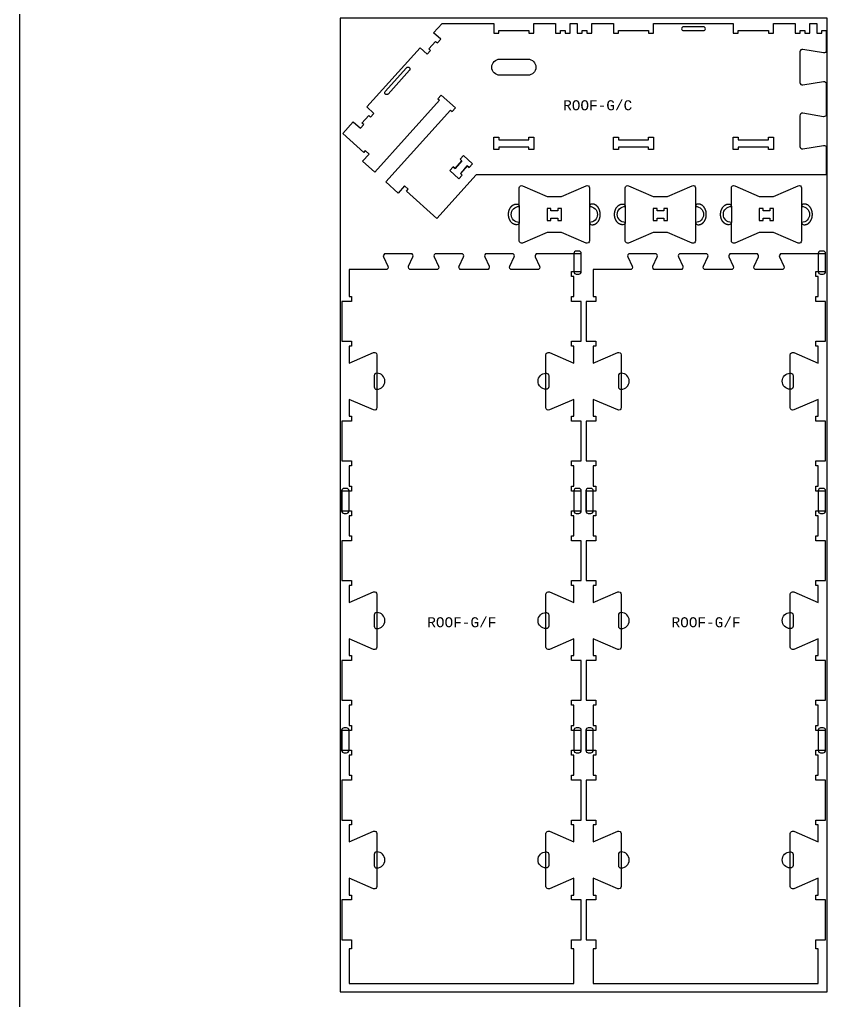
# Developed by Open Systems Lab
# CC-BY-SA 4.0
# Model space of a CAD drawing. Extents: x 0 to 12772, y 0 to 23683.
# Drawn here: x 0 to 2059, y 1267 to 3728 of the extents above; entities that cross this region are included whole.
import ezdxf

# ---------------------------------------------------------------- set-up
doc = ezdxf.new("R2010")
doc.units = 0
for name, color, linetype in [('0_SHEET_SPRUCEPLY_2440X122', 1, 'CONTINUOUS'), ('1_ANYTOOL_1MMDEEP_LABELS_S', 2, 'CONTINUOUS'), ('3_ANYTOOL_CUTTHROUGH_INSID', 4, 'CONTINUOUS'), ('4_ANYTOOL_CUTTHROUGH_OUTSI', 5, 'CONTINUOUS'), ('5_ANYTOOL_HALF_MILL_9MM_IN', 3, 'CONTINUOUS'), ('DONOTCUT', 7, 'CONTINUOUS')]:
    doc.layers.add(name, color=color, linetype=linetype)
doc.styles.add('MONOTXT_REGULAR', font='')
doc.styles.get('MONOTXT_REGULAR').set_extended_font_data('Monotxt')

msp = doc.modelspace()

# ---------------------------------------------------------------- linework, layer by layer
at = {"layer": '0_SHEET_SPRUCEPLY_2440X122'}
msp.add_lwpolyline([(803, 1290.9), (2023, 1290.9), (2023, 3730.9), (803, 3730.9)], close=True, dxfattribs=at)
at = {"layer": '3_ANYTOOL_CUTTHROUGH_INSID'}
for points in [[(1713.2, 3709.5), (1663.2, 3709.5, 1), (1663.2, 3700), (1713.2, 3700, 1)], [(1203.2, 3588, -1), (1203.2, 3628.5), (1273.2, 3628.5, -1), (1273.2, 3588)], [(916.1, 3547.4), (969.6, 3606.9, -0.414214), (976.3, 3607.2), (976.4, 3607.1), (976.5, 3607.1), (976.6, 3607), (976.6, 3606.9), (976.7, 3606.8), (976.8, 3606.7), (976.8, 3606.7), (976.9, 3606.6), (977, 3606.5), (977, 3606.4), (977.1, 3606.3), (977.2, 3606.2), (977.2, 3606.1), (977.3, 3606), (977.3, 3605.9), (977.4, 3605.8), (977.5, 3605.7), (977.5, 3605.6), (977.5, 3605.5), (977.6, 3605.3), (977.6, 3605.2), (977.7, 3605.1), (977.7, 3605), (977.7, 3604.9), (977.8, 3604.8), (977.8, 3604.7), (977.8, 3604.5), (977.8, 3604.4), (977.9, 3604.3), (977.9, 3604.2), (977.9, 3604), (977.9, 3603.9), (977.9, 3603.8), (977.9, 3603.7), (977.9, 3603.6), (977.9, 3603.4), (977.9, 3603.3), (977.9, 3603.2), (977.9, 3603.1), (977.8, 3602.9), (977.8, 3602.8), (977.8, 3602.7), (977.8, 3602.6), (977.7, 3602.5), (977.7, 3602.4), (977.7, 3602.2), (977.6, 3602.1), (977.6, 3602), (977.6, 3601.9), (977.5, 3601.8), (977.5, 3601.7), (977.4, 3601.6), (977.4, 3601.5), (977.3, 3601.4), (977.3, 3601.3), (977.2, 3601.2), (977.1, 3601.1), (977.1, 3601), (977, 3600.9), (976.9, 3600.8), (976.9, 3600.7), (976.8, 3600.7), (976.7, 3600.6), (976.7, 3600.5), (923.1, 3541), (923.1, 3541), (923, 3540.9), (922.9, 3540.8), (922.8, 3540.7), (922.8, 3540.7), (922.7, 3540.6), (922.6, 3540.5), (922.5, 3540.5), (922.4, 3540.4), (922.3, 3540.3), (922.2, 3540.3), (922.1, 3540.2), (922, 3540.1), (921.9, 3540.1), (921.8, 3540), (921.7, 3540), (921.6, 3539.9), (921.5, 3539.9), (921.4, 3539.8), (921.3, 3539.8), (921.2, 3539.7), (921.1, 3539.7), (921, 3539.7), (920.8, 3539.6), (920.7, 3539.6), (920.6, 3539.6), (920.5, 3539.5), (920.4, 3539.5), (920.2, 3539.5), (920.1, 3539.5), (920, 3539.5), (919.9, 3539.5), (919.7, 3539.5), (919.6, 3539.5), (919.5, 3539.5), (919.4, 3539.5), (919.3, 3539.5), (919.1, 3539.5), (919, 3539.5), (918.9, 3539.5), (918.8, 3539.5), (918.7, 3539.6), (918.5, 3539.6), (918.4, 3539.6), (918.3, 3539.7), (918.2, 3539.7), (918.1, 3539.7), (918, 3539.8), (917.9, 3539.8), (917.7, 3539.9), (917.6, 3539.9), (917.5, 3540), (917.4, 3540), (917.3, 3540.1), (917.2, 3540.1), (917.1, 3540.2), (917, 3540.2), (916.9, 3540.3), (916.9, 3540.4), (916.8, 3540.4), (916.7, 3540.5), (916.6, 3540.6), (916.5, 3540.6), (916.4, 3540.7, -0.414214)]]:
    msp.add_lwpolyline(points, format="xyb", close=True, dxfattribs=at)
for points in [[(1275.9, 3426.5), (1275.9, 3432.5), (1288.4, 3432.5), (1288.4, 3402), (1275.9, 3402), (1275.9, 3408), (1200.4, 3408), (1200.4, 3402), (1187.9, 3402), (1187.9, 3432.5), (1200.4, 3432.5), (1200.4, 3426.5)], [(1500.4, 3426.5), (1575.9, 3426.5), (1575.9, 3432.5), (1588.4, 3432.5), (1588.4, 3402), (1575.9, 3402), (1575.9, 3408), (1500.4, 3408), (1500.4, 3402), (1487.9, 3402), (1487.9, 3432.5), (1500.4, 3432.5)], [(1800.4, 3402), (1787.9, 3402), (1787.9, 3432.5), (1800.4, 3432.5), (1800.4, 3426.5), (1875.9, 3426.5), (1875.9, 3432.5), (1888.4, 3432.5), (1888.4, 3402), (1875.9, 3402), (1875.9, 3408), (1800.4, 3408)], [(1113, 3351.4), (1121.6, 3360.9), (1126.1, 3356.8), (1134.4, 3366.2), (1111.7, 3386.6), (1103.3, 3377.4), (1107.8, 3373.3), (1090.8, 3354.3), (1086.2, 3358.4), (1077.9, 3349), (1100.6, 3328.6), (1109, 3337.8), (1104.5, 3341.9)], [(1348.3, 3248.6), (1331.2, 3248.6), (1331.2, 3254.3), (1321.7, 3254.3), (1321.7, 3224.3), (1331.2, 3224.3), (1331.2, 3230.1), (1348.3, 3230.1), (1348.3, 3224.4), (1357.7, 3224.4), (1357.7, 3254.4), (1348.3, 3254.4)], [(1614, 3248.6), (1596.9, 3248.6), (1596.9, 3254.3), (1587.4, 3254.3), (1587.4, 3224.3), (1596.9, 3224.3), (1596.9, 3230.1), (1614, 3230.1), (1614, 3224.4), (1623.4, 3224.4), (1623.4, 3254.4), (1614, 3254.4)], [(1879.6, 3248.6), (1862.6, 3248.6), (1862.6, 3254.3), (1853.1, 3254.3), (1853.1, 3224.3), (1862.6, 3224.3), (1862.6, 3230.1), (1879.6, 3230.1), (1879.6, 3224.4), (1889.1, 3224.4), (1889.1, 3254.4), (1879.6, 3254.4)]]:
    msp.add_lwpolyline(points, close=True, dxfattribs=at)
at = {"layer": '4_ANYTOOL_CUTTHROUGH_OUTSI'}
for points in [[(1143.7, 3338.4), (1045.5, 3229.4), (969.3, 3297.9), (973.4, 3302.4), (964.1, 3310.8), (948, 3292.9), (917.2, 3320.7), (1079.4, 3500.9), (1083.9, 3496.9), (1092.3, 3506.2), (1056.2, 3538.6), (1047.8, 3529.3), (1052.3, 3525.3), (890, 3345.1), (859.2, 3372.9), (875.3, 3390.7), (866, 3399.1), (862, 3394.6), (809.6, 3441.8), (836, 3471.2), (853.8, 3455.1), (862.2, 3464.4), (857.7, 3468.4), (874.8, 3487.3), (879.3, 3483.3), (887.6, 3492.6), (869.8, 3508.7), (1003.3, 3656.9), (1021.1, 3640.9), (1029.5, 3650.2), (1025, 3654.2), (1042.1, 3673.1), (1046.5, 3669.1), (1054.9, 3678.4), (1037.1, 3694.5), (1058.3, 3718), (1187.9, 3718), (1187.9, 3694), (1200.4, 3694), (1200.4, 3700), (1275.9, 3700), (1275.9, 3694), (1288.4, 3694), (1288.4, 3718), (1342.9, 3718), (1342.9, 3694), (1355.4, 3694), (1355.4, 3700), (1366.9, 3700), (1366.9, 3694), (1379.4, 3694), (1379.4, 3718), (1396.9, 3718), (1396.9, 3694), (1409.4, 3694), (1409.4, 3700), (1420.9, 3700), (1420.9, 3694), (1433.4, 3694), (1433.4, 3718), (1487.9, 3718), (1487.9, 3694), (1500.4, 3694), (1500.4, 3700), (1575.9, 3700), (1575.9, 3694), (1588.4, 3694), (1588.4, 3718), (1787.9, 3718), (1787.9, 3694), (1800.4, 3694), (1800.4, 3700), (1875.9, 3700), (1875.9, 3694), (1888.4, 3694), (1888.4, 3718), (1942.9, 3718), (1942.9, 3694), (1955.4, 3694), (1955.4, 3700), (1966.9, 3700), (1966.9, 3694), (1979.4, 3694), (1979.4, 3718), (1996.9, 3718), (1996.9, 3694), (2009.4, 3694), (2009.4, 3700), (2020.9, 3700), (2020.9, 3649.8), (2020.9, 3649.8, -0.463455), (2014.2, 3644.2), (1962.2, 3652.8, 0.463455), (1954.9, 3646.7), (1954.9, 3569.8, 0.463455), (1962.2, 3563.7), (2014.2, 3572.3, -0.463455), (2020.9, 3566.7), (2020.9, 3489.8, -0.463455), (2014.2, 3484.2), (1962.2, 3492.8, 0.463455), (1954.9, 3486.7), (1954.9, 3409.8, 0.463455), (1962.2, 3403.7), (2014.2, 3412.3, -0.463455), (2020.9, 3406.7), (2020.9, 3338.5), (1143.8, 3338.5), (1143.7, 3338.4)], [(1427.7, 3173.1, -0.539734), (1419.3, 3167.6), (1357.7, 3194.3), (1321.7, 3194.3), (1260.1, 3167.6, -0.539734), (1251.7, 3173.1), (1251.7, 3219.3, -1), (1251.7, 3259.3), (1251.7, 3305.5, -0.539734), (1260.1, 3311), (1321.7, 3284.3), (1357.7, 3284.3), (1419.3, 3311, -0.539734), (1427.7, 3305.5), (1427.7, 3259.3, -1), (1427.7, 3219.3)], [(1693.4, 3173.1, -0.539734), (1685, 3167.6), (1623.4, 3194.3), (1587.4, 3194.3), (1525.8, 3167.6, -0.539734), (1517.4, 3173.1), (1517.4, 3219.3, -1), (1517.4, 3259.3), (1517.4, 3305.5, -0.539734), (1525.8, 3311), (1587.4, 3284.3), (1623.4, 3284.3), (1685, 3311, -0.539734), (1693.4, 3305.5), (1693.4, 3259.3, -1), (1693.4, 3219.3)], [(1959.1, 3173.1, -0.539734), (1950.7, 3167.6), (1889.1, 3194.3), (1853.1, 3194.3), (1791.5, 3167.6, -0.539734), (1783.1, 3173.1), (1783.1, 3219.3, -1), (1783.1, 3259.3), (1783.1, 3305.5, -0.539734), (1791.5, 3311), (1853.1, 3284.3), (1889.1, 3284.3), (1950.7, 3311, -0.539734), (1959.1, 3305.5), (1959.1, 3259.3, -1), (1959.1, 3219.3)], [(886.5, 2893, -0.539734), (895.2, 2887.3), (895.2, 2754.9, -0.539734), (886.5, 2749.1), (825.2, 2775.7), (825.2, 2733.3), (831.2, 2733.3), (831.2, 2720.8), (807.2, 2720.8), (807.2, 2621.3), (831.2, 2621.3), (831.2, 2608.8), (825.2, 2608.8), (825.2, 2558.3), (831.2, 2558.3), (831.2, 2545.8), (807.2, 2545.8), (807.2, 2496.3), (831.2, 2496.3), (831.2, 2483.8), (825.2, 2483.8), (825.2, 2433.3), (831.2, 2433.3), (831.2, 2420.8), (807.2, 2420.8), (807.2, 2321.3), (831.2, 2321.3), (831.2, 2308.8), (825.2, 2308.8), (825.2, 2266.4), (886.5, 2293), (886.5, 2293, -0.539734), (895.2, 2287.3), (895.2, 2154.9, -0.539734), (886.5, 2149.1), (825.2, 2175.7), (825.2, 2133.3), (831.2, 2133.3), (831.2, 2120.8), (807.2, 2120.8), (807.2, 2021.3), (831.2, 2021.3), (831.2, 2008.8), (825.2, 2008.8), (825.2, 1958.3), (831.2, 1958.3), (831.2, 1945.8), (807.2, 1945.8), (807.2, 1896.3), (831.2, 1896.3), (831.2, 1883.8), (825.2, 1883.8), (825.2, 1833.3), (831.2, 1833.3), (831.2, 1820.8), (807.2, 1820.8), (807.2, 1721.3), (831.2, 1721.3), (831.2, 1708.8), (825.2, 1708.8), (825.2, 1666.4), (886.5, 1693), (886.5, 1693, -0.539734), (895.2, 1687.3), (895.2, 1554.9, -0.539734), (886.5, 1549.1), (825.2, 1575.7), (825.2, 1533.3), (831.2, 1533.3), (831.2, 1520.8), (807.2, 1520.8), (807.2, 1421.3), (831.2, 1421.3), (831.2, 1398.8), (825.2, 1398.8), (825.2, 1311.3), (1388.7, 1311.3), (1388.7, 1398.8), (1382.7, 1398.8), (1382.7, 1421.3), (1406.7, 1421.3), (1406.7, 1520.8), (1382.7, 1520.8), (1382.7, 1533.3), (1388.7, 1533.3), (1388.7, 1575.7), (1327.5, 1549.1), (1327.5, 1549.1, -0.539734), (1318.7, 1554.9), (1318.7, 1687.3, -0.539734), (1327.5, 1693), (1388.7, 1666.4), (1388.7, 1708.8), (1382.7, 1708.8), (1382.7, 1721.3), (1406.7, 1721.3), (1406.7, 1820.8), (1382.7, 1820.8), (1382.7, 1833.3), (1388.7, 1833.3), (1388.7, 1883.8), (1382.7, 1883.8), (1382.7, 1896.3), (1406.7, 1896.3), (1406.7, 1945.8), (1382.7, 1945.8), (1382.7, 1958.3), (1388.7, 1958.3), (1388.7, 2008.8), (1382.7, 2008.8), (1382.7, 2021.3), (1406.7, 2021.3), (1406.7, 2120.8), (1382.7, 2120.8), (1382.7, 2133.3), (1388.7, 2133.3), (1388.7, 2175.7), (1327.5, 2149.1), (1327.5, 2149.1, -0.539734), (1318.7, 2154.9), (1318.7, 2287.3, -0.539734), (1327.5, 2293), (1388.7, 2266.4), (1388.7, 2308.8), (1382.7, 2308.8), (1382.7, 2321.3), (1406.7, 2321.3), (1406.7, 2420.8), (1382.7, 2420.8), (1382.7, 2433.3), (1388.7, 2433.3), (1388.7, 2483.8), (1382.7, 2483.8), (1382.7, 2496.3), (1406.7, 2496.3), (1406.7, 2545.8), (1382.7, 2545.8), (1382.7, 2558.3), (1388.7, 2558.3), (1388.7, 2608.8), (1382.7, 2608.8), (1382.7, 2621.3), (1406.7, 2621.3), (1406.7, 2720.8), (1382.7, 2720.8), (1382.7, 2733.3), (1388.7, 2733.3), (1388.7, 2775.7), (1327.5, 2749.1), (1327.5, 2749.1, -0.539734), (1318.7, 2754.9), (1318.7, 2887.3, -0.539734), (1327.5, 2893), (1388.7, 2866.4), (1388.7, 2908.8), (1382.7, 2908.8), (1382.7, 2921.3), (1406.7, 2921.3), (1406.7, 3020.8), (1382.7, 3020.8), (1382.7, 3033.3), (1388.7, 3033.3), (1388.7, 3083.8), (1382.7, 3083.8), (1382.7, 3096.3), (1406.7, 3096.3), (1406.7, 3140.8), (1297, 3140.8), (1297, 3140.8, 0.551268), (1291.8, 3132.6), (1302.7, 3109.8, -0.551268), (1297.1, 3100.8), (1233.7, 3100.8, -0.551268), (1228, 3109.8), (1238.9, 3132.6, 0.551268), (1233.7, 3140.8), (1170.3, 3140.8, 0.551268), (1165.1, 3132.6), (1176, 3109.8, -0.551268), (1170.4, 3100.8), (1107, 3100.8, -0.551268), (1101.3, 3109.8), (1112.2, 3132.6, 0.551268), (1107, 3140.8), (1043.6, 3140.8, 0.551268), (1038.4, 3132.6), (1049.3, 3109.8, -0.551268), (1043.7, 3100.8), (980.3, 3100.8, -0.551268), (974.6, 3109.8), (985.5, 3132.6, 0.551268), (980.3, 3140.8), (916.9, 3140.8, 0.551268), (911.7, 3132.6), (922.6, 3109.8, -0.551268), (917, 3100.8), (825.2, 3100.8), (825.2, 3033.3), (831.2, 3033.3), (831.2, 3020.8), (807.2, 3020.8), (807.2, 2921.3), (831.2, 2921.3), (831.2, 2908.8), (825.2, 2908.8), (825.2, 2866.4), (886.5, 2893)], [(1498.5, 2893, -0.539734), (1507.2, 2887.3), (1507.2, 2754.9, -0.539734), (1498.5, 2749.1), (1437.2, 2775.7), (1437.2, 2733.3), (1443.2, 2733.3), (1443.2, 2720.8), (1419.2, 2720.8), (1419.2, 2621.3), (1443.2, 2621.3), (1443.2, 2608.8), (1437.2, 2608.8), (1437.2, 2558.3), (1443.2, 2558.3), (1443.2, 2545.8), (1419.2, 2545.8), (1419.2, 2496.3), (1443.2, 2496.3), (1443.2, 2483.8), (1437.2, 2483.8), (1437.2, 2433.3), (1443.2, 2433.3), (1443.2, 2420.8), (1419.2, 2420.8), (1419.2, 2321.3), (1443.2, 2321.3), (1443.2, 2308.8), (1437.2, 2308.8), (1437.2, 2266.4), (1498.5, 2293), (1498.5, 2293, -0.539734), (1507.2, 2287.3), (1507.2, 2154.9, -0.539734), (1498.5, 2149.1), (1437.2, 2175.7), (1437.2, 2133.3), (1443.2, 2133.3), (1443.2, 2120.8), (1419.2, 2120.8), (1419.2, 2021.3), (1443.2, 2021.3), (1443.2, 2008.8), (1437.2, 2008.8), (1437.2, 1958.3), (1443.2, 1958.3), (1443.2, 1945.8), (1419.2, 1945.8), (1419.2, 1896.3), (1443.2, 1896.3), (1443.2, 1883.8), (1437.2, 1883.8), (1437.2, 1833.3), (1443.2, 1833.3), (1443.2, 1820.8), (1419.2, 1820.8), (1419.2, 1721.3), (1443.2, 1721.3), (1443.2, 1708.8), (1437.2, 1708.8), (1437.2, 1666.4), (1498.5, 1693), (1498.5, 1693, -0.539734), (1507.2, 1687.3), (1507.2, 1554.9, -0.539734), (1498.5, 1549.1), (1437.2, 1575.7), (1437.2, 1533.3), (1443.2, 1533.3), (1443.2, 1520.8), (1419.2, 1520.8), (1419.2, 1421.3), (1443.2, 1421.3), (1443.2, 1398.8), (1437.2, 1398.8), (1437.2, 1311.3), (2000.7, 1311.3), (2000.7, 1398.8), (1994.7, 1398.8), (1994.7, 1421.3), (2018.7, 1421.3), (2018.7, 1520.8), (1994.7, 1520.8), (1994.7, 1533.3), (2000.7, 1533.3), (2000.7, 1575.7), (1939.5, 1549.1), (1939.5, 1549.1, -0.539734), (1930.7, 1554.9), (1930.7, 1687.3, -0.539734), (1939.5, 1693), (2000.7, 1666.4), (2000.7, 1708.8), (1994.7, 1708.8), (1994.7, 1721.3), (2018.7, 1721.3), (2018.7, 1820.8), (1994.7, 1820.8), (1994.7, 1833.3), (2000.7, 1833.3), (2000.7, 1883.8), (1994.7, 1883.8), (1994.7, 1896.3), (2018.7, 1896.3), (2018.7, 1945.8), (1994.7, 1945.8), (1994.7, 1958.3), (2000.7, 1958.3), (2000.7, 2008.8), (1994.7, 2008.8), (1994.7, 2021.3), (2018.7, 2021.3), (2018.7, 2120.8), (1994.7, 2120.8), (1994.7, 2133.3), (2000.7, 2133.3), (2000.7, 2175.7), (1939.5, 2149.1), (1939.5, 2149.1, -0.539734), (1930.7, 2154.9), (1930.7, 2287.3, -0.539734), (1939.5, 2293), (2000.7, 2266.4), (2000.7, 2308.8), (1994.7, 2308.8), (1994.7, 2321.3), (2018.7, 2321.3), (2018.7, 2420.8), (1994.7, 2420.8), (1994.7, 2433.3), (2000.7, 2433.3), (2000.7, 2483.8), (1994.7, 2483.8), (1994.7, 2496.3), (2018.7, 2496.3), (2018.7, 2545.8), (1994.7, 2545.8), (1994.7, 2558.3), (2000.7, 2558.3), (2000.7, 2608.8), (1994.7, 2608.8), (1994.7, 2621.3), (2018.7, 2621.3), (2018.7, 2720.8), (1994.7, 2720.8), (1994.7, 2733.3), (2000.7, 2733.3), (2000.7, 2775.7), (1939.5, 2749.1), (1939.5, 2749.1, -0.539734), (1930.7, 2754.9), (1930.7, 2887.3, -0.539734), (1939.5, 2893), (2000.7, 2866.4), (2000.7, 2908.8), (1994.7, 2908.8), (1994.7, 2921.3), (2018.7, 2921.3), (2018.7, 3020.8), (1994.7, 3020.8), (1994.7, 3033.3), (2000.7, 3033.3), (2000.7, 3083.8), (1994.7, 3083.8), (1994.7, 3096.3), (2018.7, 3096.3), (2018.7, 3140.8), (1909, 3140.8), (1909, 3140.8, 0.551268), (1903.8, 3132.6), (1914.7, 3109.8, -0.551268), (1909.1, 3100.8), (1845.7, 3100.8, -0.551268), (1840, 3109.8), (1850.9, 3132.6, 0.551268), (1845.7, 3140.8), (1782.3, 3140.8, 0.551268), (1777.1, 3132.6), (1788, 3109.8, -0.551268), (1782.4, 3100.8), (1719, 3100.8, -0.551268), (1713.3, 3109.8), (1724.2, 3132.6, 0.551268), (1719, 3140.8), (1655.6, 3140.8, 0.551268), (1650.4, 3132.6), (1661.3, 3109.8, -0.551268), (1655.7, 3100.8), (1592.3, 3100.8, -0.551268), (1586.6, 3109.8), (1597.5, 3132.6, 0.551268), (1592.3, 3140.8), (1528.9, 3140.8, 0.551268), (1523.7, 3132.6), (1534.6, 3109.8, -0.551268), (1529, 3100.8), (1437.2, 3100.8), (1437.2, 3033.3), (1443.2, 3033.3), (1443.2, 3020.8), (1419.2, 3020.8), (1419.2, 2921.3), (1443.2, 2921.3), (1443.2, 2908.8), (1437.2, 2908.8), (1437.2, 2866.4), (1498.5, 2893)]]:
    msp.add_lwpolyline(points, format="xyb", close=True, dxfattribs=at)
at = {"layer": '5_ANYTOOL_HALF_MILL_9MM_IN'}
msp.add_lwpolyline([(1121.6, 3360.9), (1104.5, 3341.9), (1109, 3337.8), (1100.6, 3328.6), (1077.9, 3349), (1086.2, 3358.4), (1090.8, 3354.3), (1107.8, 3373.3), (1103.3, 3377.4), (1111.7, 3386.6), (1134.4, 3366.2), (1126.1, 3356.8)], close=True, dxfattribs=at)
for points in [[(1244.7, 3213.3), (1244.3, 3213.3), (1243.9, 3213.3), (1243.4, 3213.4), (1242.9, 3213.4), (1242.5, 3213.5), (1242, 3213.6), (1241.6, 3213.6), (1241.1, 3213.8), (1240.6, 3213.9), (1240.2, 3214), (1239.7, 3214.2), (1239.2, 3214.3), (1238.8, 3214.5), (1238.3, 3214.7), (1237.9, 3214.9), (1237.4, 3215.1), (1236.9, 3215.4), (1236.5, 3215.7), (1236, 3215.9), (1235.6, 3216.2), (1235.1, 3216.5), (1234.7, 3216.9), (1234.2, 3217.2), (1233.8, 3217.6), (1233.4, 3217.9), (1233, 3218.3), (1232.6, 3218.7), (1232.2, 3219.1), (1231.8, 3219.6), (1231.4, 3220), (1231, 3220.5), (1230.6, 3220.9), (1230.3, 3221.4), (1229.9, 3221.9), (1229.6, 3222.4), (1229.2, 3222.9), (1228.9, 3223.5), (1228.6, 3224), (1228.3, 3224.5), (1228, 3225.1), (1227.8, 3225.7), (1227.5, 3226.2), (1227.2, 3226.8), (1227, 3227.4), (1226.8, 3228), (1226.6, 3228.6), (1226.4, 3229.1), (1226.2, 3229.7), (1226, 3230.3), (1225.8, 3231), (1225.7, 3231.6), (1225.5, 3232.2), (1225.4, 3232.8), (1225.3, 3233.4), (1225.2, 3234), (1225.1, 3234.6), (1225, 3235.2), (1225, 3235.8), (1224.9, 3236.4), (1224.8, 3237), (1224.8, 3237.6), (1224.8, 3238.2), (1224.8, 3239.3), (1224.8, 3240.5), (1224.8, 3241.1), (1224.8, 3241.7), (1224.9, 3242.2), (1225, 3242.8), (1225, 3243.4), (1225.1, 3244), (1225.2, 3244.7), (1225.3, 3245.3), (1225.4, 3245.9), (1225.5, 3246.5), (1225.7, 3247.1), (1225.8, 3247.7), (1226, 3248.3), (1226.2, 3248.9), (1226.4, 3249.5), (1226.6, 3250.1), (1226.8, 3250.7), (1227, 3251.3), (1227.2, 3251.8), (1227.5, 3252.4), (1227.8, 3253), (1228, 3253.5), (1228.3, 3254.1), (1228.6, 3254.6), (1228.9, 3255.2), (1229.2, 3255.7), (1229.6, 3256.2), (1229.9, 3256.7), (1230.3, 3257.2), (1230.6, 3257.7), (1231, 3258.2), (1231.4, 3258.6), (1231.8, 3259.1), (1232.2, 3259.5), (1232.6, 3259.9), (1233, 3260.3), (1233.4, 3260.7), (1233.8, 3261.1), (1234.3, 3261.4), (1234.7, 3261.8), (1235.1, 3262.1), (1235.6, 3262.4), (1236, 3262.7), (1236.5, 3263), (1237, 3263.2), (1237.4, 3263.5), (1237.9, 3263.7), (1238.4, 3263.9), (1238.8, 3264.1), (1239.3, 3264.3), (1239.8, 3264.5), (1240.2, 3264.6), (1240.7, 3264.8), (1241.2, 3264.9), (1241.6, 3265), (1242.1, 3265.1), (1242.5, 3265.2), (1243, 3265.2), (1243.5, 3265.3), (1243.9, 3265.3), (1244.4, 3265.3), (1244.8, 3265.3), (1245.7, 3265.3, -0.413668), (1251.7, 3259.3), (1251.7, 3219.3, -0.41476), (1245.7, 3213.3)], [(1434.7, 3213.3), (1435.2, 3213.3), (1435.6, 3213.3), (1436.1, 3213.4), (1436.5, 3213.4), (1437, 3213.5), (1437.4, 3213.6), (1437.9, 3213.6), (1438.4, 3213.8), (1438.8, 3213.9), (1439.3, 3214), (1439.8, 3214.2), (1440.2, 3214.3), (1440.7, 3214.5), (1441.1, 3214.7), (1441.6, 3214.9), (1442.1, 3215.1), (1442.5, 3215.4), (1443, 3215.7), (1443.4, 3215.9), (1443.9, 3216.2), (1444.3, 3216.5), (1444.8, 3216.9), (1445.2, 3217.2), (1445.7, 3217.6), (1446.1, 3217.9), (1446.5, 3218.3), (1446.9, 3218.7), (1447.3, 3219.1), (1447.7, 3219.6), (1448.1, 3220), (1448.5, 3220.5), (1448.8, 3220.9), (1449.2, 3221.4), (1449.6, 3221.9), (1449.9, 3222.4), (1450.2, 3222.9), (1450.5, 3223.5), (1450.9, 3224), (1451.2, 3224.5), (1451.4, 3225.1), (1451.7, 3225.7), (1452, 3226.2), (1452.2, 3226.8), (1452.5, 3227.4), (1452.7, 3228), (1452.9, 3228.6), (1453.1, 3229.1), (1453.3, 3229.7), (1453.5, 3230.3), (1453.6, 3231), (1453.8, 3231.6), (1453.9, 3232.2), (1454.1, 3232.8), (1454.2, 3233.4), (1454.3, 3234), (1454.4, 3234.6), (1454.4, 3235.2), (1454.5, 3235.8), (1454.6, 3236.4), (1454.6, 3237), (1454.6, 3237.6), (1454.7, 3238.2), (1454.7, 3239.3), (1454.7, 3240.5), (1454.6, 3241.1), (1454.6, 3241.7), (1454.6, 3242.2), (1454.5, 3242.8), (1454.4, 3243.4), (1454.4, 3244), (1454.3, 3244.7), (1454.2, 3245.3), (1454, 3245.9), (1453.9, 3246.5), (1453.8, 3247.1), (1453.6, 3247.7), (1453.5, 3248.3), (1453.3, 3248.9), (1453.1, 3249.5), (1452.9, 3250.1), (1452.7, 3250.7), (1452.5, 3251.3), (1452.2, 3251.8), (1452, 3252.4), (1451.7, 3253), (1451.4, 3253.5), (1451.1, 3254.1), (1450.8, 3254.6), (1450.5, 3255.2), (1450.2, 3255.7), (1449.9, 3256.2), (1449.5, 3256.7), (1449.2, 3257.2), (1448.8, 3257.7), (1448.5, 3258.2), (1448.1, 3258.6), (1447.7, 3259.1), (1447.3, 3259.5), (1446.9, 3259.9), (1446.5, 3260.3), (1446.1, 3260.7), (1445.6, 3261.1), (1445.2, 3261.4), (1444.8, 3261.8), (1444.3, 3262.1), (1443.9, 3262.4), (1443.4, 3262.7), (1443, 3263), (1442.5, 3263.2), (1442, 3263.5), (1441.6, 3263.7), (1441.1, 3263.9), (1440.6, 3264.1), (1440.2, 3264.3), (1439.7, 3264.5), (1439.2, 3264.6), (1438.8, 3264.8), (1438.3, 3264.9), (1437.8, 3265), (1437.4, 3265.1), (1436.9, 3265.2), (1436.5, 3265.2), (1436, 3265.3), (1435.6, 3265.3), (1435.1, 3265.3), (1434.7, 3265.3), (1433.7, 3265.3, 0.413668), (1427.7, 3259.3), (1427.7, 3219.3, 0.41476), (1433.7, 3213.3)], [(1510.4, 3213.3), (1510, 3213.3), (1509.5, 3213.3), (1509.1, 3213.4), (1508.6, 3213.4), (1508.2, 3213.5), (1507.7, 3213.6), (1507.3, 3213.6), (1506.8, 3213.8), (1506.3, 3213.9), (1505.9, 3214), (1505.4, 3214.2), (1504.9, 3214.3), (1504.5, 3214.5), (1504, 3214.7), (1503.5, 3214.9), (1503.1, 3215.1), (1502.6, 3215.4), (1502.2, 3215.7), (1501.7, 3215.9), (1501.3, 3216.2), (1500.8, 3216.5), (1500.4, 3216.9), (1499.9, 3217.2), (1499.5, 3217.6), (1499.1, 3217.9), (1498.7, 3218.3), (1498.2, 3218.7), (1497.8, 3219.1), (1497.4, 3219.6), (1497.1, 3220), (1496.7, 3220.5), (1496.3, 3220.9), (1495.9, 3221.4), (1495.6, 3221.9), (1495.3, 3222.4), (1494.9, 3222.9), (1494.6, 3223.5), (1494.3, 3224), (1494, 3224.5), (1493.7, 3225.1), (1493.4, 3225.7), (1493.2, 3226.2), (1492.9, 3226.8), (1492.7, 3227.4), (1492.5, 3228), (1492.3, 3228.6), (1492, 3229.1), (1491.9, 3229.7), (1491.7, 3230.3), (1491.5, 3231), (1491.4, 3231.6), (1491.2, 3232.2), (1491.1, 3232.8), (1491, 3233.4), (1490.9, 3234), (1490.8, 3234.6), (1490.7, 3235.2), (1490.6, 3235.8), (1490.6, 3236.4), (1490.5, 3237), (1490.5, 3237.6), (1490.5, 3238.2), (1490.5, 3239.3), (1490.5, 3240.5), (1490.5, 3241.1), (1490.5, 3241.7), (1490.6, 3242.2), (1490.6, 3242.8), (1490.7, 3243.4), (1490.8, 3244), (1490.9, 3244.7), (1491, 3245.3), (1491.1, 3245.9), (1491.2, 3246.5), (1491.4, 3247.1), (1491.5, 3247.7), (1491.7, 3248.3), (1491.9, 3248.9), (1492.1, 3249.5), (1492.3, 3250.1), (1492.5, 3250.7), (1492.7, 3251.3), (1492.9, 3251.8), (1493.2, 3252.4), (1493.4, 3253), (1493.7, 3253.5), (1494, 3254.1), (1494.3, 3254.6), (1494.6, 3255.2), (1494.9, 3255.7), (1495.3, 3256.2), (1495.6, 3256.7), (1496, 3257.2), (1496.3, 3257.7), (1496.7, 3258.2), (1497.1, 3258.6), (1497.5, 3259.1), (1497.9, 3259.5), (1498.3, 3259.9), (1498.7, 3260.3), (1499.1, 3260.7), (1499.5, 3261.1), (1500, 3261.4), (1500.4, 3261.8), (1500.8, 3262.1), (1501.3, 3262.4), (1501.7, 3262.7), (1502.2, 3263), (1502.7, 3263.2), (1503.1, 3263.5), (1503.6, 3263.7), (1504, 3263.9), (1504.5, 3264.1), (1505, 3264.3), (1505.4, 3264.5), (1505.9, 3264.6), (1506.4, 3264.8), (1506.8, 3264.9), (1507.3, 3265), (1507.8, 3265.1), (1508.2, 3265.2), (1508.7, 3265.2), (1509.1, 3265.3), (1509.6, 3265.3), (1510, 3265.3), (1510.5, 3265.3), (1511.4, 3265.3, -0.413668), (1517.4, 3259.3), (1517.4, 3219.3, -0.41476), (1511.4, 3213.3)], [(1700.4, 3213.3), (1700.9, 3213.3), (1701.3, 3213.3), (1701.8, 3213.4), (1702.2, 3213.4), (1702.7, 3213.5), (1703.1, 3213.6), (1703.6, 3213.6), (1704, 3213.8), (1704.5, 3213.9), (1705, 3214), (1705.4, 3214.2), (1705.9, 3214.3), (1706.4, 3214.5), (1706.8, 3214.7), (1707.3, 3214.9), (1707.8, 3215.1), (1708.2, 3215.4), (1708.7, 3215.7), (1709.1, 3215.9), (1709.6, 3216.2), (1710, 3216.5), (1710.5, 3216.9), (1710.9, 3217.2), (1711.3, 3217.6), (1711.8, 3217.9), (1712.2, 3218.3), (1712.6, 3218.7), (1713, 3219.1), (1713.4, 3219.6), (1713.8, 3220), (1714.2, 3220.5), (1714.5, 3220.9), (1714.9, 3221.4), (1715.2, 3221.9), (1715.6, 3222.4), (1715.9, 3222.9), (1716.2, 3223.5), (1716.5, 3224), (1716.8, 3224.5), (1717.1, 3225.1), (1717.4, 3225.7), (1717.7, 3226.2), (1717.9, 3226.8), (1718.2, 3227.4), (1718.4, 3228), (1718.6, 3228.6), (1718.8, 3229.1), (1719, 3229.7), (1719.2, 3230.3), (1719.3, 3231), (1719.5, 3231.6), (1719.6, 3232.2), (1719.7, 3232.8), (1719.9, 3233.4), (1720, 3234), (1720, 3234.6), (1720.1, 3235.2), (1720.2, 3235.8), (1720.3, 3236.4), (1720.3, 3237), (1720.3, 3237.6), (1720.4, 3238.2), (1720.4, 3239.3), (1720.4, 3240.5), (1720.3, 3241.1), (1720.3, 3241.7), (1720.3, 3242.2), (1720.2, 3242.8), (1720.1, 3243.4), (1720, 3244), (1720, 3244.7), (1719.9, 3245.3), (1719.7, 3245.9), (1719.6, 3246.5), (1719.5, 3247.1), (1719.3, 3247.7), (1719.2, 3248.3), (1719, 3248.9), (1718.8, 3249.5), (1718.6, 3250.1), (1718.4, 3250.7), (1718.1, 3251.3), (1717.9, 3251.8), (1717.7, 3252.4), (1717.4, 3253), (1717.1, 3253.5), (1716.8, 3254.1), (1716.5, 3254.6), (1716.2, 3255.2), (1715.9, 3255.7), (1715.6, 3256.2), (1715.2, 3256.7), (1714.9, 3257.2), (1714.5, 3257.7), (1714.1, 3258.2), (1713.8, 3258.6), (1713.4, 3259.1), (1713, 3259.5), (1712.6, 3259.9), (1712.2, 3260.3), (1711.7, 3260.7), (1711.3, 3261.1), (1710.9, 3261.4), (1710.4, 3261.8), (1710, 3262.1), (1709.6, 3262.4), (1709.1, 3262.7), (1708.6, 3263), (1708.2, 3263.2), (1707.7, 3263.5), (1707.3, 3263.7), (1706.8, 3263.9), (1706.3, 3264.1), (1705.9, 3264.3), (1705.4, 3264.5), (1704.9, 3264.6), (1704.5, 3264.8), (1704, 3264.9), (1703.5, 3265), (1703.1, 3265.1), (1702.6, 3265.2), (1702.2, 3265.2), (1701.7, 3265.3), (1701.3, 3265.3), (1700.8, 3265.3), (1700.4, 3265.3), (1699.4, 3265.3, 0.413668), (1693.4, 3259.3), (1693.4, 3219.3, 0.41476), (1699.4, 3213.3)], [(1776.1, 3213.3), (1775.7, 3213.3), (1775.2, 3213.3), (1774.8, 3213.4), (1774.3, 3213.4), (1773.9, 3213.5), (1773.4, 3213.6), (1773, 3213.6), (1772.5, 3213.8), (1772, 3213.9), (1771.6, 3214), (1771.1, 3214.2), (1770.6, 3214.3), (1770.2, 3214.5), (1769.7, 3214.7), (1769.2, 3214.9), (1768.8, 3215.1), (1768.3, 3215.4), (1767.9, 3215.7), (1767.4, 3215.9), (1766.9, 3216.2), (1766.5, 3216.5), (1766.1, 3216.9), (1765.6, 3217.2), (1765.2, 3217.6), (1764.8, 3217.9), (1764.3, 3218.3), (1763.9, 3218.7), (1763.5, 3219.1), (1763.1, 3219.6), (1762.7, 3220), (1762.4, 3220.5), (1762, 3220.9), (1761.6, 3221.4), (1761.3, 3221.9), (1760.9, 3222.4), (1760.6, 3222.9), (1760.3, 3223.5), (1760, 3224), (1759.7, 3224.5), (1759.4, 3225.1), (1759.1, 3225.7), (1758.9, 3226.2), (1758.6, 3226.8), (1758.4, 3227.4), (1758.2, 3228), (1757.9, 3228.6), (1757.7, 3229.1), (1757.6, 3229.7), (1757.4, 3230.3), (1757.2, 3231), (1757.1, 3231.6), (1756.9, 3232.2), (1756.8, 3232.8), (1756.7, 3233.4), (1756.6, 3234), (1756.5, 3234.6), (1756.4, 3235.2), (1756.3, 3235.8), (1756.3, 3236.4), (1756.2, 3237), (1756.2, 3237.6), (1756.2, 3238.2), (1756.1, 3239.3), (1756.2, 3240.5), (1756.2, 3241.1), (1756.2, 3241.7), (1756.3, 3242.2), (1756.3, 3242.8), (1756.4, 3243.4), (1756.5, 3244), (1756.6, 3244.7), (1756.7, 3245.3), (1756.8, 3245.9), (1756.9, 3246.5), (1757.1, 3247.1), (1757.2, 3247.7), (1757.4, 3248.3), (1757.6, 3248.9), (1757.7, 3249.5), (1757.9, 3250.1), (1758.2, 3250.7), (1758.4, 3251.3), (1758.6, 3251.8), (1758.9, 3252.4), (1759.1, 3253), (1759.4, 3253.5), (1759.7, 3254.1), (1760, 3254.6), (1760.3, 3255.2), (1760.6, 3255.7), (1761, 3256.2), (1761.3, 3256.7), (1761.7, 3257.2), (1762, 3257.7), (1762.4, 3258.2), (1762.8, 3258.6), (1763.2, 3259.1), (1763.6, 3259.5), (1764, 3259.9), (1764.4, 3260.3), (1764.8, 3260.7), (1765.2, 3261.1), (1765.6, 3261.4), (1766.1, 3261.8), (1766.5, 3262.1), (1767, 3262.4), (1767.4, 3262.7), (1767.9, 3263), (1768.3, 3263.2), (1768.8, 3263.5), (1769.3, 3263.7), (1769.7, 3263.9), (1770.2, 3264.1), (1770.7, 3264.3), (1771.1, 3264.5), (1771.6, 3264.6), (1772.1, 3264.8), (1772.5, 3264.9), (1773, 3265), (1773.5, 3265.1), (1773.9, 3265.2), (1774.4, 3265.2), (1774.8, 3265.3), (1775.3, 3265.3), (1775.7, 3265.3), (1776.2, 3265.3), (1777.1, 3265.3, -0.413668), (1783.1, 3259.3), (1783.1, 3219.3, -0.41476), (1777.1, 3213.3)], [(1966.1, 3213.3), (1966.5, 3213.3), (1967, 3213.3), (1967.4, 3213.4), (1967.9, 3213.4), (1968.4, 3213.5), (1968.8, 3213.6), (1969.3, 3213.6), (1969.7, 3213.8), (1970.2, 3213.9), (1970.7, 3214), (1971.1, 3214.2), (1971.6, 3214.3), (1972.1, 3214.5), (1972.5, 3214.7), (1973, 3214.9), (1973.5, 3215.1), (1973.9, 3215.4), (1974.4, 3215.7), (1974.8, 3215.9), (1975.3, 3216.2), (1975.7, 3216.5), (1976.2, 3216.9), (1976.6, 3217.2), (1977, 3217.6), (1977.5, 3217.9), (1977.9, 3218.3), (1978.3, 3218.7), (1978.7, 3219.1), (1979.1, 3219.6), (1979.5, 3220), (1979.9, 3220.5), (1980.2, 3220.9), (1980.6, 3221.4), (1980.9, 3221.9), (1981.3, 3222.4), (1981.6, 3222.9), (1981.9, 3223.5), (1982.2, 3224), (1982.5, 3224.5), (1982.8, 3225.1), (1983.1, 3225.7), (1983.4, 3226.2), (1983.6, 3226.8), (1983.8, 3227.4), (1984.1, 3228), (1984.3, 3228.6), (1984.5, 3229.1), (1984.7, 3229.7), (1984.8, 3230.3), (1985, 3231), (1985.2, 3231.6), (1985.3, 3232.2), (1985.4, 3232.8), (1985.5, 3233.4), (1985.6, 3234), (1985.7, 3234.6), (1985.8, 3235.2), (1985.9, 3235.8), (1985.9, 3236.4), (1986, 3237), (1986, 3237.6), (1986.1, 3238.2), (1986.1, 3239.3), (1986.1, 3240.5), (1986, 3241.1), (1986, 3241.7), (1985.9, 3242.2), (1985.9, 3242.8), (1985.8, 3243.4), (1985.7, 3244), (1985.6, 3244.7), (1985.5, 3245.3), (1985.4, 3245.9), (1985.3, 3246.5), (1985.2, 3247.1), (1985, 3247.7), (1984.8, 3248.3), (1984.7, 3248.9), (1984.5, 3249.5), (1984.3, 3250.1), (1984.1, 3250.7), (1983.8, 3251.3), (1983.6, 3251.8), (1983.3, 3252.4), (1983.1, 3253), (1982.8, 3253.5), (1982.5, 3254.1), (1982.2, 3254.6), (1981.9, 3255.2), (1981.6, 3255.7), (1981.3, 3256.2), (1980.9, 3256.7), (1980.6, 3257.2), (1980.2, 3257.7), (1979.8, 3258.2), (1979.5, 3258.6), (1979.1, 3259.1), (1978.7, 3259.5), (1978.3, 3259.9), (1977.9, 3260.3), (1977.4, 3260.7), (1977, 3261.1), (1976.6, 3261.4), (1976.1, 3261.8), (1975.7, 3262.1), (1975.2, 3262.4), (1974.8, 3262.7), (1974.3, 3263), (1973.9, 3263.2), (1973.4, 3263.5), (1973, 3263.7), (1972.5, 3263.9), (1972, 3264.1), (1971.6, 3264.3), (1971.1, 3264.5), (1970.6, 3264.6), (1970.2, 3264.8), (1969.7, 3264.9), (1969.2, 3265), (1968.8, 3265.1), (1968.3, 3265.2), (1967.8, 3265.2), (1967.4, 3265.3), (1966.9, 3265.3), (1966.5, 3265.3), (1966, 3265.3), (1965.1, 3265.3, 0.413668), (1959.1, 3259.3), (1959.1, 3219.3, 0.41476), (1965.1, 3213.3)], [(1388.7, 3095.8, 0.414214), (1394.7, 3089.8), (1401.2, 3089.8, 0.414214), (1407.2, 3095.8), (1407.2, 3141.3, 0.414214), (1401.2, 3147.3), (1394.7, 3147.3, 0.414214), (1388.7, 3141.3)], [(2000.7, 3095.8, 0.414214), (2006.7, 3089.8), (2013.2, 3089.8, 0.414214), (2019.2, 3095.8), (2019.2, 3141.3, 0.414214), (2013.2, 3147.3), (2006.7, 3147.3, 0.414214), (2000.7, 3141.3)], [(895.2, 2801.2, 1), (895.2, 2841.2), (894.3, 2841.2, 0.413668), (888.3, 2835.2), (888.2, 2807.2, 0.41476), (894.2, 2801.2)], [(1318.7, 2801.2, -1), (1318.7, 2841.2), (1319.7, 2841.2, -0.413668), (1325.7, 2835.2), (1325.7, 2807.2, -0.41476), (1319.7, 2801.2)], [(1507.2, 2801.2, 1), (1507.2, 2841.2), (1506.3, 2841.2, 0.413668), (1500.3, 2835.2), (1500.2, 2807.2, 0.41476), (1506.2, 2801.2)], [(1930.7, 2801.2, -1), (1930.7, 2841.2), (1931.7, 2841.2, -0.413668), (1937.7, 2835.2), (1937.7, 2807.2, -0.41476), (1931.7, 2801.2)], [(825.2, 2546.3, 0.414214), (819.2, 2552.3), (812.7, 2552.3, 0.414214), (806.7, 2546.3), (806.7, 2495.8, 0.414214), (812.7, 2489.8), (819.2, 2489.8, 0.414214), (825.2, 2495.8)], [(1388.7, 2495.8, 0.414214), (1394.7, 2489.8), (1401.2, 2489.8, 0.414214), (1407.2, 2495.8), (1407.2, 2546.3, 0.414214), (1401.2, 2552.3), (1394.7, 2552.3, 0.414214), (1388.7, 2546.3)], [(1437.2, 2546.3, 0.414214), (1431.2, 2552.3), (1424.7, 2552.3, 0.414214), (1418.7, 2546.3), (1418.7, 2495.8, 0.414214), (1424.7, 2489.8), (1431.2, 2489.8, 0.414214), (1437.2, 2495.8)], [(2000.7, 2495.8, 0.414214), (2006.7, 2489.8), (2013.2, 2489.8, 0.414214), (2019.2, 2495.8), (2019.2, 2546.3, 0.414214), (2013.2, 2552.3), (2006.7, 2552.3, 0.414214), (2000.7, 2546.3)], [(895.2, 2201.2, 1), (895.2, 2241.2), (894.3, 2241.2, 0.413668), (888.3, 2235.2), (888.2, 2207.2, 0.41476), (894.2, 2201.2)], [(1318.7, 2201.2, -1), (1318.7, 2241.2), (1319.7, 2241.2, -0.413668), (1325.7, 2235.2), (1325.7, 2207.2, -0.41476), (1319.7, 2201.2)], [(1507.2, 2201.2, 1), (1507.2, 2241.2), (1506.3, 2241.2, 0.413668), (1500.3, 2235.2), (1500.2, 2207.2, 0.41476), (1506.2, 2201.2)], [(1930.7, 2201.2, -1), (1930.7, 2241.2), (1931.7, 2241.2, -0.413668), (1937.7, 2235.2), (1937.7, 2207.2, -0.41476), (1931.7, 2201.2)], [(825.2, 1946.3, 0.414214), (819.2, 1952.3), (812.7, 1952.3, 0.414214), (806.7, 1946.3), (806.7, 1895.8, 0.414214), (812.7, 1889.8), (819.2, 1889.8, 0.414214), (825.2, 1895.8)], [(1388.7, 1895.8, 0.414214), (1394.7, 1889.8), (1401.2, 1889.8, 0.414214), (1407.2, 1895.8), (1407.2, 1946.3, 0.414214), (1401.2, 1952.3), (1394.7, 1952.3, 0.414214), (1388.7, 1946.3)], [(1437.2, 1946.3, 0.414214), (1431.2, 1952.3), (1424.7, 1952.3, 0.414214), (1418.7, 1946.3), (1418.7, 1895.8, 0.414214), (1424.7, 1889.8), (1431.2, 1889.8, 0.414214), (1437.2, 1895.8)], [(2000.7, 1895.8, 0.414214), (2006.7, 1889.8), (2013.2, 1889.8, 0.414214), (2019.2, 1895.8), (2019.2, 1946.3, 0.414214), (2013.2, 1952.3), (2006.7, 1952.3, 0.414214), (2000.7, 1946.3)], [(895.2, 1601.2, 1), (895.2, 1641.2), (894.3, 1641.2, 0.413668), (888.3, 1635.2), (888.2, 1607.2, 0.41476), (894.2, 1601.2)], [(1318.7, 1601.2, -1), (1318.7, 1641.2), (1319.7, 1641.2, -0.413668), (1325.7, 1635.2), (1325.7, 1607.2, -0.41476), (1319.7, 1601.2)], [(1507.2, 1601.2, 1), (1507.2, 1641.2), (1506.3, 1641.2, 0.413668), (1500.3, 1635.2), (1500.2, 1607.2, 0.41476), (1506.2, 1601.2)], [(1930.7, 1601.2, -1), (1930.7, 1641.2), (1931.7, 1641.2, -0.413668), (1937.7, 1635.2), (1937.7, 1607.2, -0.41476), (1931.7, 1601.2)]]:
    msp.add_lwpolyline(points, format="xyb", close=True, dxfattribs=at)
at = {"layer": 'DONOTCUT'}
msp.add_lwpolyline([(0, 0), (7173.1, 0), (7173.1, 5593.4), (0, 5593.4)], close=True, dxfattribs=at)

# ---------------------------------------------------------------- texts
at = {"layer": '1_ANYTOOL_1MMDEEP_LABELS_S', "char_height": 25, "attachment_point": 5, "style": 'MONOTXT_REGULAR'}
for s, insert, width in [('ROOF-G/C', (1448.2, 3512.7), 436.216), ('ROOF-G/F', (1107.8, 2216.8), 435.946), ('ROOF-G/F', (1719.8, 2216.8), 435.946)]:
    msp.add_mtext(s, dxfattribs=dict(at, insert=insert, width=width))

doc.saveas('drawing.dxf')
